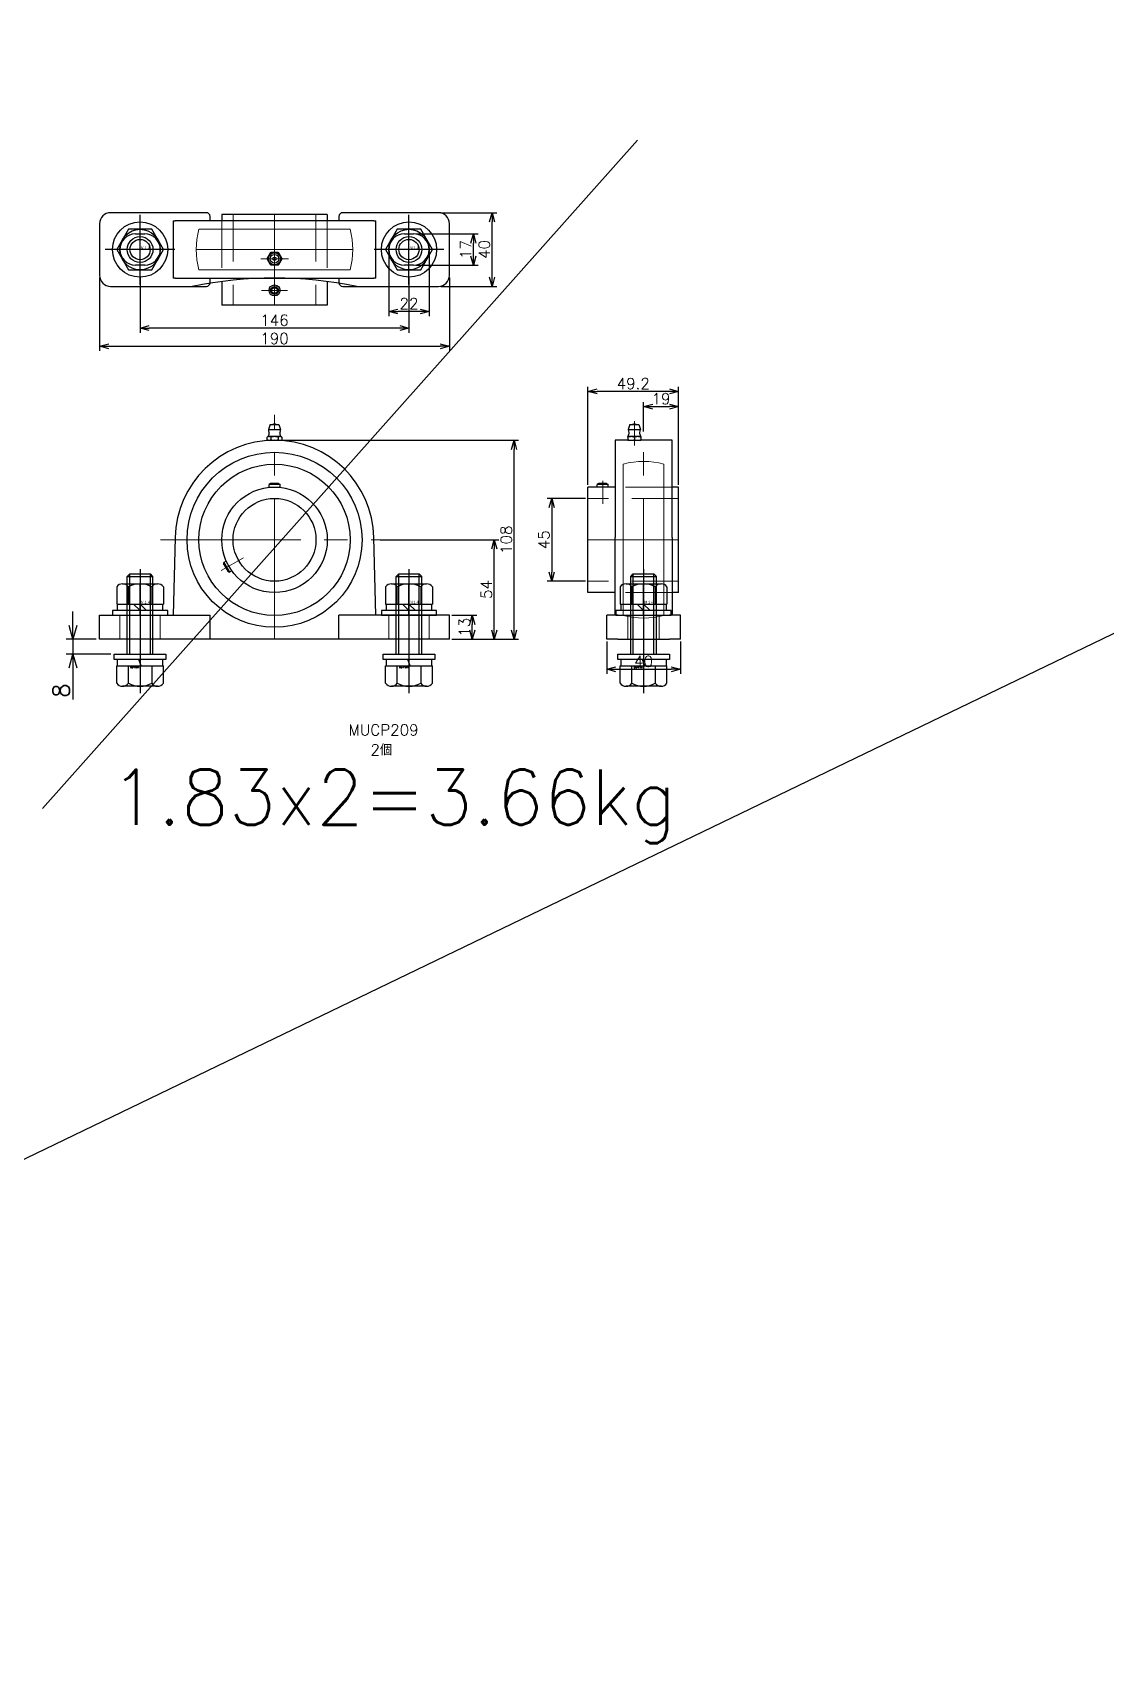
# Model space of a CAD drawing. Header units: millimetres. Extents: x -8731 to 85711, y -14522 to 31379.
# Drawn here: x 36248 to 36830, y -2365 to -1475 of the extents above; entities that cross this region are included whole.
import ezdxf

# ---------------------------------------------------------------- set-up
doc = ezdxf.new("R2010")
doc.units = ezdxf.units.MM
doc.header["$LTSCALE"] = 4
doc.header["$PDMODE"] = 99
doc.header["$PDSIZE"] = 1
doc.linetypes.add('CENTER2', pattern=[28.575, 19.05, -3.175, 3.175, -3.175])
doc.linetypes.add('HIDDEN', pattern=[9.525, 6.35, -3.175])
for name, color, linetype, lineweight in [('04_HIDDEN', 2, 'HIDDEN', 13), ('05_CENTER', 4, 'CENTER2', 13), ('08_DIM', 3, 'Continuous', 13)]:
    doc.layers.add(name, color=color, linetype=linetype, lineweight=lineweight)
doc.layers.add('10_DRAFT', color=8, linetype='Continuous', lineweight=0, plot=False)
doc.styles.add('KANJI0', font='txt.shx', dxfattribs={"width": 0.9, "height": 30, "bigfont": 'bigfont'})
doc.styles.add('KSS_TXT', font='txt.shx', dxfattribs={"bigfont": 'extfont2.shx'})
doc.dimstyles.new('KSS_DIM', dxfattribs={"dimscale": 3, "dimtxt": 3, "dimasz": 2.5, "dimexe": 1.25, "dimexo": 0.625, "dimtad": 1, "dimdsep": 46, "dimtxsty": 'KSS_TXT', "dimblk": 'OPEN30', "dimcen": 0, "dimazin": 2, "dimtfac": 0.75, "dimtmove": 0, "dimatfit": 3, "dimldrblk": 'OPEN30', "dimfxl": 1, "dimtolj": 1, "dimarcsym": 0})

# ---------------------------------------------------------------- blocks, each defined once
blk = doc.blocks.new('_Open30')
at = {"color": 0, "linetype": 'ByBlock', "lineweight": -2}
for p, q in [((-1, 0.27), (0, 0)), ((0, 0), (-1, -0.27)), ((0, 0), (-1, 0))]:
    blk.add_line(p, q, dxfattribs=at)
blk = doc.blocks.new('*D3662')
at = {"layer": '08_DIM', "color": 0, "lineweight": -2, "transparency": 16777216}
for p, q in [((36269.33, -1796.48), (36269.33, -1788.98)), ((36281.91, -1803.98), (36265.58, -1803.98)), ((36269.33, -1803.98), (36269.33, -1811.98)), ((36289.91, -1811.98), (36265.58, -1811.98)), ((36269.33, -1819.48), (36269.33, -1836.73))]:
    blk.add_line(p, q, dxfattribs=at)
at = {"layer": 'Defpoints', "color": 0, "transparency": 16777216}
for p in [(36283.78, -1803.98), (36269.33, -1811.98), (36291.78, -1811.98)]:
    blk.add_point(p, dxfattribs=at)
at = {"layer": '08_DIM', "color": 0, "lineweight": -2, "transparency": 16777216, "xscale": 7.5, "yscale": 7.5, "zscale": 7.5}
for p, rotation in [((36269.33, -1803.98), 270), ((36269.33, -1811.98), 90)]:
    blk.add_blockref('_Open30', p, dxfattribs=dict(at, rotation=rotation))
at = {"layer": '08_DIM', "color": 0, "transparency": 16777216, "insert": (36262.95, -1831.86), "char_height": 9, "attachment_point": 5, "rotation": 90, "style": 'KSS_TXT'}
blk.add_mtext('\\A1;8', dxfattribs=at)
blk = doc.blocks.new('M14Nv_1_1_1')
at = {"color": 0, "linetype": 'CENTER2'}
for p, q in [((0, -18.89), (0, 18.89)), ((18.89, 0), (-18.89, 0))]:
    blk.add_line(p, q, dxfattribs=at)
at = {"color": 0}
for p, q in [((-6.35, 11), (-12.7, 0)), ((6.35, 11), (-6.35, 11)), ((12.7, 0), (6.35, 11)), ((-12.7, 0), (-6.35, -11)), ((6.35, -11), (12.7, 0)), ((-6.35, -11), (6.35, -11))]:
    blk.add_line(p, q, dxfattribs=at)
for radius in [15, 11, 7, 5.5]:
    blk.add_circle((0, 0), radius, dxfattribs=at)
at = {"layer": '10_DRAFT', "ltscale": 3, "style": 'KANJI0', "width": 0.82}
blk.add_text('Ｍ１４', height=1.5, dxfattribs=at).set_placement((0.39, 0.1))
blk = doc.blocks.new('MUCP209c_1_1_1')
at = {"color": 0}
for p, q in [((-37, 20), (-89, 20)), ((-35, 15.5), (-35, 18)), ((28.65, 19), (-28.65, 19)), ((-28.65, 19), (-28.65, 15.5)), ((28.65, 19), (28.65, 15.5)), ((35, 18), (35, 15.5)), ((89, 20), (37, 20)), ((-95, 14), (-95, -14)), ((-55, 15.5), (-55, -15.5)), ((-55, 15.5), (-53.99, 15.5)), ((53.99, 15.5), (-53.99, 15.5)), ((53.99, 15.5), (55, 15.5)), ((55, -15.5), (55, 15.5)), ((95, -14), (95, 14)), ((-75.5, 8.5), (-70.5, 8.5)), ((70.5, 8.5), (75.5, 8.5)), ((-70.5, -8.5), (-75.5, -8.5)), ((75.5, -8.5), (70.5, -8.5)), ((-53.99, -15.5), (-55, -15.5)), ((-53.99, -15.5), (53.99, -15.5)), ((-35, -18), (-35, -15.5)), ((-28.65, -17.34), (-28.65, -30.2)), ((28.65, -17.34), (28.65, -30.2)), ((35, -15.5), (35, -18)), ((55, -15.5), (53.99, -15.5)), ((-89, -20), (-37, -20)), ((-1.5, -21.33), (0, -20.47)), ((-1.5, -23.07), (-1.5, -21.33)), ((0, -23.93), (-1.5, -23.07)), ((0, -20.47), (1.5, -21.33)), ((1.5, -23.07), (0, -23.93)), ((1.5, -21.33), (1.5, -23.07)), ((37, -20), (89, -20)), ((28.65, -30.2), (-28.65, -30.2))]:
    blk.add_line(p, q, dxfattribs=at)
for centre, radius in [((0, -5), 3.3), ((0, -5), 2.4), ((0, -5), 0.929), ((0, -22.2), 3), ((0, -22.2), 2.13)]:
    blk.add_circle(centre, radius, dxfattribs=at)
for centre, radius, start, end in [((-89, 14), 6, 90, 180), ((-37, 18), 2, 0, 90), ((37, 18), 2, 90, 180), ((89, 14), 6, 0, 90), ((-75.5, 0), 8.5, 90, 270), ((-70.5, 0), 8.5, 270, 90), ((70.5, 0), 8.5, 90, 270), ((75.5, 0), 8.5, 270, 90), ((0, -5), 3.5, 150, 210), ((0, -5), 3.5, 90, 150), ((0, -5), 3.5, 210, 270), ((0, -5), 3.5, 30, 90), ((0, -5), 3.5, 270, 330), ((0, -5), 3.5, 330, 30), ((-89, -14), 6, 180, 270), ((0, -239.5), 224, 78.49598, 101.50402), ((89, -14), 6, 270, 0), ((-37, -18), 2, 270, 0), ((37, -18), 2, 180, 270)]:
    blk.add_arc(centre, radius, start, end, dxfattribs=at)
for points, weights in [([(-4.04, -5), (-3.5, -4.06), (-3.03, -3.25)], [1.06657306684, 1.07194812406, 1]), ([(-3.03, -6.75), (-3.5, -5.94), (-4.04, -5)], [1, 1.07194812406, 1.06657306684]), ([(-3.03, -3.25), (-2.56, -2.44), (-2.02, -1.5)], [1, 1.07194812406, 1.06657306684]), ([(-2.02, -8.5), (-2.56, -7.56), (-3.03, -6.75)], [1.06657306684, 1.07194812406, 1]), ([(-2.02, -1.5), (-0.94, -1.5), (0, -1.5)], [1.06657306684, 1.07194812406, 1]), ([(0, -8.5), (-0.94, -8.5), (-2.02, -8.5)], [1, 1.07194812406, 1.06657306684]), ([(0, -1.5), (0.94, -1.5), (2.02, -1.5)], [1, 1.07194812406, 1.06657306684]), ([(2.02, -8.5), (0.94, -8.5), (0, -8.5)], [1.06657306684, 1.07194812406, 1]), ([(2.02, -1.5), (2.56, -2.44), (3.03, -3.25)], [1.06657306684, 1.07194812406, 1]), ([(3.03, -6.75), (2.56, -7.56), (2.02, -8.5)], [1, 1.07194812406, 1.06657306684]), ([(3.03, -3.25), (3.5, -4.06), (4.04, -5)], [1, 1.07194812406, 1.06657306684]), ([(4.04, -5), (3.5, -5.94), (3.03, -6.75)], [1.06657306684, 1.07194812406, 1])]:
    blk.add_rational_spline(points, weights, degree=2, dxfattribs=at)
at = {"layer": '04_HIDDEN', "color": 0}
for p, q in [((-22.5, 19), (-22.5, -30.2)), ((22.5, 19), (22.5, -30.2)), ((-28.65, 15.5), (-28.65, -17.34)), ((28.65, 15.5), (28.65, -17.34))]:
    blk.add_line(p, q, dxfattribs=at)
at = {"layer": '05_CENTER', "color": 0}
for p, q in [((-73, 13.5), (-73, -13.5)), ((73, 13.5), (73, -13.5)), ((-56.67, 0), (-89.33, 0)), ((56.67, 0), (89.33, 0)), ((-7.51, -5), (7.51, -5)), ((-7, -22.2), (7, -22.2))]:
    blk.add_line(p, q, dxfattribs=at)
at = {"layer": '10_DRAFT'}
for p, q in [((0, -30.2), (0, 19)), ((-41.05, 11), (41.05, 11)), ((-42.5, 0), (42.5, 0)), ((-41.05, -11), (41.05, -11))]:
    blk.add_line(p, q, dxfattribs=at)
for start, end in [(164.99973, 195.00027), (344.99973, 15.00027)]:
    blk.add_arc((0, 0), 42.5, start, end, dxfattribs=at)
blk = doc.blocks.new('A$C4E513AF4_1_1_1')
at = {"color": 0, "linetype": 'CENTER2'}
blk.add_line((0, -46.09), (0, 21.25), dxfattribs=at)
at = {"color": 0}
for p, q in [((-12.7, 15.8), (-12.7, 6.5)), ((-9.52, 17.5), (9.52, 17.5)), ((-6.35, 6.5), (-6.35, 15.8)), ((6.35, 15.8), (6.35, 6.5)), ((12.7, 15.8), (12.7, 6.5)), ((-14, 0), (-14, 3)), ((-14, 3), (14, 3)), ((14, 0), (-14, 0)), ((12.7, 6.5), (-12.7, 6.5)), ((-12.25, 3), (-12.25, 6.5)), ((-7, 0), (-7, -42.1)), ((-5.6, 0), (-5.6, -43.5)), ((-0.64, 6.5), (0.64, 3)), ((5.6, 0), (5.6, -43.5)), ((7, 0), (7, -42.1)), ((12.25, 6.5), (12.25, 3)), ((14, 3), (14, 0)), ((-7, -42.1), (-5.6, -43.5)), ((7, -42.1), (-7, -42.1)), ((5.6, -43.5), (-5.6, -43.5)), ((7, -42.1), (5.6, -43.5))]:
    blk.add_line(p, q, dxfattribs=at)
for centre, radius, start, end in [((-9.52, 13.69), 3.81, 33.626, 146.374), ((0, 4.8), 12.7, 60, 120), ((9.52, 13.69), 3.81, 33.626, 146.374)]:
    blk.add_arc(centre, radius, start, end, dxfattribs=at)
at = {"layer": '10_DRAFT', "ltscale": 3, "style": 'KANJI0', "width": 0.82}
blk.add_text('M14x50', height=1, dxfattribs=at).set_placement((0.53, 6.6))
blk = doc.blocks.new('M14Nza_1_1_1')
at = {"color": 0}
for p, q in [((-12.7, 15.4), (-12.7, 6.1)), ((-9.52, 17.1), (9.52, 17.1)), ((-6.35, 6.1), (-6.35, 15.4)), ((6.35, 15.4), (6.35, 6.1)), ((12.7, 15.4), (12.7, 6.1)), ((-12.7, 6.1), (12.7, 6.1)), ((-12.25, 2.6), (-12.25, 6.1)), ((-3.5, 6.1), (0, 2.6)), ((0, 6.1), (3.5, 2.6)), ((12.25, 6.1), (12.25, 2.6))]:
    blk.add_line(p, q, dxfattribs=at)
at = {"color": 0, "linetype": 'CENTER2'}
blk.add_line((0, 0), (0, 17.1), dxfattribs=at)
at = {"color": 0}
blk.add_lwpolyline([(-15, 0), (15, 0), (15, 2.6), (-15, 2.6)], close=True, dxfattribs=at)
for centre, radius, start, end in [((-9.52, 13.29), 3.81, 33.626, 146.374), ((0, 4.4), 12.7, 60, 120), ((9.52, 13.29), 3.81, 33.626, 146.374)]:
    blk.add_arc(centre, radius, start, end, dxfattribs=at)
at = {"layer": '10_DRAFT', "ltscale": 3, "style": 'KANJI0', "width": 0.82}
blk.add_text('Ｍ１４', height=1.5, dxfattribs=at).set_placement((0.39, 6.2))
blk = doc.blocks.new('MUCP209a_1_1_1')
at = {"color": 0}
for p, q in [((-2.4, 116.5), (-3.3, 113.8)), ((-2.4, 116.5), (2.4, 116.5)), ((2.4, 116.5), (3.3, 113.8)), ((-3.5, 110), (-4.04, 109.69)), ((-4.04, 108.31), (-4.04, 109.69)), ((-3.5, 108), (-4.04, 108.31)), ((-3.03, 110), (-3.5, 110)), ((-3.5, 108), (-3.03, 108)), ((-3.3, 113.8), (3.3, 113.8)), ((-3.18, 108), (-3.18, 107.91)), ((0, 110), (-3.03, 110)), ((-3.03, 108), (0, 108)), ((-2.02, 109.69), (-2.02, 108.31)), ((3.03, 110), (0, 110)), ((0, 108), (3.03, 108)), ((2.02, 109.69), (2.02, 108.31)), ((3.5, 110), (3.03, 110)), ((3.03, 108), (3.5, 108)), ((3.18, 108), (3.18, 107.91)), ((3.5, 110), (4.04, 109.69)), ((3.5, 108), (4.04, 108.31)), ((4.04, 109.69), (4.04, 108.31)), ((-2.13, 84.5), (-3, 84)), ((3, 84), (-3, 84)), ((-3, 82.49), (-3, 84)), ((2.13, 84.5), (-2.13, 84.5)), ((2.13, 84.5), (3, 84)), ((3, 82.49), (3, 84)), ((-53.99, 55.24), (-54.95, 13)), ((54.95, 13), (53.99, 55.24)), ((-26.18, 42.35), (-27.48, 41.6)), ((-27.48, 41.6), (-24.48, 36.4)), ((-27.48, 40.6), (-27.48, 41.6)), ((-27.48, 40.6), (-25.35, 36.9)), ((-25.35, 36.9), (-24.48, 36.4)), ((-23.18, 37.16), (-24.48, 36.4)), ((-95, 0), (-95, 13)), ((-95, 13), (-35, 13)), ((-35, 0), (-35, 13)), ((35, 0), (35, 13)), ((95, 13), (35, 13)), ((95, 0), (95, 13)), ((95, 0), (-95, 0))]:
    blk.add_line(p, q, dxfattribs=at)
for radius in [47.5, 41.05, 41.05, 28.65, 22.5]:
    blk.add_circle((0, 54), radius, dxfattribs=at)
for centre, radius, start, end in [((0, 115.21), 1.59, 54.19606, 125.80394), ((0, 54), 54, 1.31332, 178.68668), ((-8.74, 112.93), 6, 330.76098, 348.65336), ((0, 113.8), 3.3, 180, 207.48703), ((-3.64, 111.91), 0.8, 348.65336, 27.48703), ((3.64, 111.91), 0.8, 152.51297, 191.34664), ((8.74, 112.93), 6, 191.34664, 209.23902), ((0, 113.8), 3.3, 332.51297, 0)]:
    blk.add_arc(centre, radius, start, end, dxfattribs=at)
for points, weights in [([(-3.03, 110), (-3.5, 110), (-4.04, 109.69)], [1, 1.07194812406, 1.06657306684]), ([(-4.04, 108.31), (-3.5, 108), (-3.03, 108)], [1.06657306684, 1.07194812406, 1]), ([(-2.02, 109.69), (-2.56, 110), (-3.03, 110)], [1.06657306684, 1.07194812406, 1]), ([(-3.03, 108), (-2.56, 108), (-2.02, 108.31)], [1, 1.07194812406, 1.06657306684]), ([(0, 110), (-0.94, 110), (-2.02, 109.69)], [1, 1.07194812406, 1.06657306684]), ([(-2.02, 108.31), (-0.94, 108), (0, 108)], [1.06657306684, 1.07194812406, 1]), ([(2.02, 109.69), (0.94, 110), (0, 110)], [1.06657306684, 1.07194812406, 1]), ([(0, 108), (0.94, 108), (2.02, 108.31)], [1, 1.07194812406, 1.06657306684]), ([(3.03, 110), (2.56, 110), (2.02, 109.69)], [1, 1.07194812406, 1.06657306684]), ([(2.02, 108.31), (2.56, 108), (3.03, 108)], [1.06657306684, 1.07194812406, 1]), ([(4.04, 109.69), (3.5, 110), (3.03, 110)], [1.06657306684, 1.07194812406, 1]), ([(3.03, 108), (3.5, 108), (4.04, 108.31)], [1, 1.07194812406, 1.06657306684])]:
    blk.add_rational_spline(points, weights, degree=2, dxfattribs=at)
at = {"layer": '04_HIDDEN', "color": 0}
for p, q in [((-84, 13), (-84, 0)), ((-62, 13), (-62, 0)), ((62, 13), (62, 0)), ((84, 13), (84, 0))]:
    blk.add_line(p, q, dxfattribs=at)
at = {"layer": '05_CENTER', "color": 0}
for p, q in [((0, 0), (0, 121.78)), ((-61.89, 54), (61.89, 54)), ((-29.01, 37.25), (-16.89, 44.25)), ((-73, 17.3), (-73, -4.45)), ((73, 17.3), (73, -4.45))]:
    blk.add_line(p, q, dxfattribs=at)
blk = doc.blocks.new('MUCP209b_1_1_1')
at = {"color": 0}
for p, q in [((-7.4, 116.5), (-8.3, 113.8)), ((-7.4, 116.5), (-2.6, 116.5)), ((-2.6, 116.5), (-1.7, 113.8)), ((-15.5, 108), (-15.5, 55.24)), ((-8.5, 108), (-15.5, 108)), ((-6.75, 110), (-8.5, 110)), ((-8.5, 109.69), (-8.5, 108.31)), ((-8.5, 108), (-6.75, 108)), ((-8.3, 113.8), (-1.7, 113.8)), ((-3.25, 110), (-6.75, 110)), ((-6.75, 108), (-3.25, 108)), ((-5, 109.69), (-5, 108.31)), ((-1.5, 110), (-3.25, 110)), ((-3.25, 108), (-1.5, 108)), ((-1.5, 109.69), (-1.5, 108.31)), ((15.5, 108), (-1.5, 108)), ((15.5, 55.24), (15.5, 108)), ((-30.2, 25.35), (-30.2, 82.65)), ((-15.5, 82.65), (-30.2, 82.65)), ((-24.33, 84.5), (-25.2, 84)), ((-19.2, 84), (-25.2, 84)), ((-25.2, 82.65), (-25.2, 84)), ((-20.07, 84.5), (-24.33, 84.5)), ((-20.07, 84.5), (-19.2, 84)), ((-19.2, 82.65), (-19.2, 84)), ((19, 82.65), (15.5, 82.65)), ((19, 25.35), (19, 82.65)), ((-15.5, 13), (-15.5, 55.24)), ((15.5, 55.24), (15.5, 13)), ((-15.5, 25.35), (-30.2, 25.35)), ((19, 25.35), (15.5, 25.35)), ((-14, 13), (-20, 13)), ((-20, 0), (-20, 13)), ((-14, 13), (14, 13)), ((20, 13), (14, 13)), ((20, 0), (20, 13)), ((-14, 0), (-20, 0)), ((-14, 0), (14, 0)), ((20, 0), (14, 0))]:
    blk.add_line(p, q, dxfattribs=at)
for centre, radius, start, end in [((-5, 115.21), 1.59, 54.19606, 125.80394), ((-13.74, 112.93), 6, 330.76098, 348.65336), ((-5, 113.8), 3.3, 180, 207.48703), ((-8.64, 111.91), 0.8, 348.65336, 27.48703), ((-1.36, 111.91), 0.8, 152.51297, 191.34664), ((3.74, 112.93), 6, 191.34664, 209.23902), ((-5, 113.8), 3.3, 332.51297, 0)]:
    blk.add_arc(centre, radius, start, end, dxfattribs=at)
for points, weights in [([(-6.75, 110), (-7.56, 110), (-8.5, 109.69)], [1, 1.07194812406, 1.06657306684]), ([(-8.5, 109.69), (-8.5, 110), (-8.5, 110)], [1.06657306684, 1.07194812406, 1]), ([(-8.5, 108.31), (-7.56, 108), (-6.75, 108)], [1.06657306684, 1.07194812406, 1]), ([(-8.5, 108), (-8.5, 108), (-8.5, 108.31)], [1, 1.07194812406, 1.06657306684]), ([(-5, 109.69), (-5.94, 110), (-6.75, 110)], [1.06657306684, 1.07194812406, 1]), ([(-6.75, 108), (-5.94, 108), (-5, 108.31)], [1, 1.07194812406, 1.06657306684]), ([(-3.25, 110), (-4.06, 110), (-5, 109.69)], [1, 1.07194812406, 1.06657306684]), ([(-5, 108.31), (-4.06, 108), (-3.25, 108)], [1.06657306684, 1.07194812406, 1]), ([(-1.5, 109.69), (-2.44, 110), (-3.25, 110)], [1.06657306684, 1.07194812406, 1]), ([(-3.25, 108), (-2.44, 108), (-1.5, 108.31)], [1, 1.07194812406, 1.06657306684]), ([(-1.5, 110), (-1.5, 110), (-1.5, 109.69)], [1, 1.07194812406, 1.06657306684]), ([(-1.5, 108.31), (-1.5, 108), (-1.5, 108)], [1.06657306684, 1.07194812406, 1])]:
    blk.add_rational_spline(points, weights, degree=2, dxfattribs=at)
at = {"layer": '04_HIDDEN', "color": 0}
for p, q in [((15.5, 82.65), (-15.5, 82.65)), ((19, 76.5), (-30.2, 76.5)), ((19, 31.5), (-30.2, 31.5)), ((15.5, 25.35), (-15.5, 25.35)), ((-8.5, 13), (-8.5, 0)), ((8.5, 13), (8.5, 0))]:
    blk.add_line(p, q, dxfattribs=at)
at = {"layer": '05_CENTER', "color": 0}
for p, q in [((-5, 105.22), (-5, 118.45)), ((0, 0), (0, 111.59)), ((-22.2, 85.92), (-22.2, 73.5))]:
    blk.add_line(p, q, dxfattribs=at)
at = {"layer": '10_DRAFT'}
for p, q in [((-11, 95.05), (-11, 12.95)), ((11, 95.05), (11, 12.95)), ((-30.2, 54), (19, 54))]:
    blk.add_line(p, q, dxfattribs=at)
for start, end in [(74.99973, 105.00027), (254.99973, 285.00027)]:
    blk.add_arc((0, 54), 42.5, start, end, dxfattribs=at)
blk = doc.blocks.new('*D3696')
at = {"layer": '08_DIM', "color": 0, "lineweight": -2, "transparency": 16777216}
for p, q in [((36579.15, -1691.14), (36579.15, -1675.19)), ((36584.15, -1677.69), (36593.15, -1677.69)), ((36598.15, -1720.08), (36598.15, -1675.19))]:
    blk.add_line(p, q, dxfattribs=at)
at = {"layer": 'Defpoints', "color": 0, "transparency": 16777216}
for p in [(36598.15, -1677.69), (36579.15, -1692.39), (36598.15, -1721.33)]:
    blk.add_point(p, dxfattribs=at)
at = {"layer": '08_DIM', "color": 0, "lineweight": -2, "transparency": 16777216, "xscale": 5, "yscale": 5, "zscale": 5, "rotation": 180}
blk.add_blockref('_Open30', (36579.15, -1677.69), dxfattribs=at)
at = {"layer": '08_DIM', "color": 0, "lineweight": -2, "transparency": 16777216, "xscale": 5, "yscale": 5, "zscale": 5}
blk.add_blockref('_Open30', (36598.15, -1677.69), dxfattribs=at)
at = {"layer": '08_DIM', "color": 0, "transparency": 16777216, "insert": (36588.65, -1673.44), "char_height": 6, "attachment_point": 5, "style": 'KSS_TXT'}
blk.add_mtext('\\A1;19', dxfattribs=at)
blk = doc.blocks.new('*D3698')
at = {"layer": '08_DIM', "color": 0, "lineweight": -2, "transparency": 16777216}
for p, q in [((36548.95, -1720.08), (36548.95, -1666.95)), ((36593.15, -1669.45), (36553.95, -1669.45)), ((36598.15, -1720.08), (36598.15, -1666.95))]:
    blk.add_line(p, q, dxfattribs=at)
at = {"layer": 'Defpoints', "color": 0, "transparency": 16777216}
for p in [(36548.95, -1669.45), (36548.95, -1721.33), (36598.15, -1721.33)]:
    blk.add_point(p, dxfattribs=at)
at = {"layer": '08_DIM', "color": 0, "lineweight": -2, "transparency": 16777216, "xscale": 5, "yscale": 5, "zscale": 5, "rotation": 180}
blk.add_blockref('_Open30', (36548.95, -1669.45), dxfattribs=at)
at = {"layer": '08_DIM', "color": 0, "lineweight": -2, "transparency": 16777216, "xscale": 5, "yscale": 5, "zscale": 5}
blk.add_blockref('_Open30', (36598.15, -1669.45), dxfattribs=at)
at = {"layer": '08_DIM', "color": 0, "transparency": 16777216, "insert": (36573.55, -1665.2), "char_height": 6, "attachment_point": 5, "style": 'KSS_TXT'}
blk.add_mtext('\\A1;49.2', dxfattribs=at)
blk = doc.blocks.new('*D3700')
at = {"layer": '08_DIM', "color": 0, "lineweight": -2, "transparency": 16777216}
for p, q in [((36559.15, -1805.23), (36559.15, -1822.73)), ((36599.15, -1805.23), (36599.15, -1822.73)), ((36564.15, -1820.23), (36594.15, -1820.23))]:
    blk.add_line(p, q, dxfattribs=at)
at = {"layer": 'Defpoints', "color": 0, "transparency": 16777216}
for p in [(36559.15, -1803.98), (36599.15, -1803.98), (36599.15, -1820.23)]:
    blk.add_point(p, dxfattribs=at)
at = {"layer": '08_DIM', "color": 0, "lineweight": -2, "transparency": 16777216, "xscale": 5, "yscale": 5, "zscale": 5, "rotation": 180}
blk.add_blockref('_Open30', (36559.15, -1820.23), dxfattribs=at)
at = {"layer": '08_DIM', "color": 0, "lineweight": -2, "transparency": 16777216, "xscale": 5, "yscale": 5, "zscale": 5}
blk.add_blockref('_Open30', (36599.15, -1820.23), dxfattribs=at)
at = {"layer": '08_DIM', "color": 0, "transparency": 16777216, "insert": (36579.15, -1815.98), "char_height": 6, "attachment_point": 5, "style": 'KSS_TXT'}
blk.add_mtext('\\A1;40', dxfattribs=at)
blk = doc.blocks.new('*D3703')
at = {"layer": '08_DIM', "color": 0, "lineweight": -2, "transparency": 16777216}
for p, q in [((36469.03, -1572.44), (36499.43, -1572.44)), ((36496.93, -1607.44), (36496.93, -1577.44)), ((36469.03, -1612.44), (36499.43, -1612.44))]:
    blk.add_line(p, q, dxfattribs=at)
at = {"layer": 'Defpoints', "color": 0, "transparency": 16777216}
for p in [(36467.78, -1572.44), (36496.93, -1572.44), (36467.78, -1612.44)]:
    blk.add_point(p, dxfattribs=at)
at = {"layer": '08_DIM', "color": 0, "lineweight": -2, "transparency": 16777216, "xscale": 5, "yscale": 5, "zscale": 5}
for p, rotation in [((36496.93, -1572.44), 90), ((36496.93, -1612.44), 270)]:
    blk.add_blockref('_Open30', p, dxfattribs=dict(at, rotation=rotation))
at = {"layer": '08_DIM', "color": 0, "transparency": 16777216, "insert": (36492.68, -1592.44), "char_height": 6, "attachment_point": 5, "rotation": 90, "style": 'KSS_TXT'}
blk.add_mtext('\\A1;40', dxfattribs=at)
blk = doc.blocks.new('*D3704')
at = {"layer": '08_DIM', "color": 0, "lineweight": -2, "transparency": 16777216}
for p, q in [((36283.78, -1607.69), (36283.78, -1647.47)), ((36473.78, -1607.69), (36473.78, -1647.47)), ((36288.78, -1644.97), (36468.78, -1644.97))]:
    blk.add_line(p, q, dxfattribs=at)
at = {"layer": 'Defpoints', "color": 0, "transparency": 16777216}
for p in [(36283.78, -1606.44), (36473.78, -1606.44), (36473.78, -1644.97)]:
    blk.add_point(p, dxfattribs=at)
at = {"layer": '08_DIM', "color": 0, "lineweight": -2, "transparency": 16777216, "xscale": 5, "yscale": 5, "zscale": 5, "rotation": 180}
blk.add_blockref('_Open30', (36283.78, -1644.97), dxfattribs=at)
at = {"layer": '08_DIM', "color": 0, "lineweight": -2, "transparency": 16777216, "xscale": 5, "yscale": 5, "zscale": 5}
blk.add_blockref('_Open30', (36473.78, -1644.97), dxfattribs=at)
at = {"layer": '08_DIM', "color": 0, "transparency": 16777216, "insert": (36378.78, -1640.72), "char_height": 6, "attachment_point": 5, "style": 'KSS_TXT'}
blk.add_mtext('\\A1;190', dxfattribs=at)
blk = doc.blocks.new('*D3705')
at = {"layer": '08_DIM', "color": 0, "lineweight": -2, "transparency": 16777216}
for p, q in [((36455.53, -1583.94), (36489.28, -1583.94)), ((36486.78, -1595.94), (36486.78, -1588.94)), ((36455.53, -1600.94), (36489.28, -1600.94))]:
    blk.add_line(p, q, dxfattribs=at)
at = {"layer": 'Defpoints', "color": 0, "transparency": 16777216}
for p in [(36454.28, -1583.94), (36486.78, -1583.94), (36454.28, -1600.94)]:
    blk.add_point(p, dxfattribs=at)
at = {"layer": '08_DIM', "color": 0, "lineweight": -2, "transparency": 16777216, "xscale": 5, "yscale": 5, "zscale": 5}
for p, rotation in [((36486.78, -1583.94), 90), ((36486.78, -1600.94), 270)]:
    blk.add_blockref('_Open30', p, dxfattribs=dict(at, rotation=rotation))
at = {"layer": '08_DIM', "color": 0, "transparency": 16777216, "insert": (36482.53, -1592.44), "char_height": 6, "attachment_point": 5, "rotation": 90, "style": 'KSS_TXT'}
blk.add_mtext('\\A1;17', dxfattribs=at)
blk = doc.blocks.new('*D3707')
at = {"layer": '08_DIM', "color": 0, "lineweight": -2, "transparency": 16777216}
for p, q in [((36305.78, -1607.19), (36305.78, -1637.56)), ((36451.78, -1607.19), (36451.78, -1637.56)), ((36446.78, -1635.06), (36310.78, -1635.06))]:
    blk.add_line(p, q, dxfattribs=at)
at = {"layer": 'Defpoints', "color": 0, "transparency": 16777216}
for p in [(36305.78, -1605.94), (36451.78, -1605.94), (36305.78, -1635.06)]:
    blk.add_point(p, dxfattribs=at)
at = {"layer": '08_DIM', "color": 0, "lineweight": -2, "transparency": 16777216, "xscale": 5, "yscale": 5, "zscale": 5, "rotation": 180}
blk.add_blockref('_Open30', (36305.78, -1635.06), dxfattribs=at)
at = {"layer": '08_DIM', "color": 0, "lineweight": -2, "transparency": 16777216, "xscale": 5, "yscale": 5, "zscale": 5}
blk.add_blockref('_Open30', (36451.78, -1635.06), dxfattribs=at)
at = {"layer": '08_DIM', "color": 0, "transparency": 16777216, "insert": (36378.78, -1630.81), "char_height": 6, "attachment_point": 5, "style": 'KSS_TXT'}
blk.add_mtext('\\A1;146', dxfattribs=at)
blk = doc.blocks.new('*D3708')
at = {"layer": '08_DIM', "color": 0, "lineweight": -2, "transparency": 16777216}
for p, q in [((36380.03, -1695.98), (36511.32, -1695.98)), ((36508.82, -1798.98), (36508.82, -1700.98)), ((36475.03, -1803.98), (36511.32, -1803.98))]:
    blk.add_line(p, q, dxfattribs=at)
at = {"layer": 'Defpoints', "color": 0, "transparency": 16777216}
for p in [(36378.78, -1695.98), (36508.82, -1695.98), (36473.78, -1803.98)]:
    blk.add_point(p, dxfattribs=at)
at = {"layer": '08_DIM', "color": 0, "lineweight": -2, "transparency": 16777216, "xscale": 5, "yscale": 5, "zscale": 5}
for p, rotation in [((36508.82, -1695.98), 90), ((36508.82, -1803.98), 270)]:
    blk.add_blockref('_Open30', p, dxfattribs=dict(at, rotation=rotation))
at = {"layer": '08_DIM', "color": 0, "transparency": 16777216, "insert": (36504.57, -1749.98), "char_height": 6, "attachment_point": 5, "rotation": 90, "style": 'KSS_TXT'}
blk.add_mtext('\\A1;108', dxfattribs=at)
blk = doc.blocks.new('*D3710')
at = {"layer": '08_DIM', "color": 0, "lineweight": -2, "transparency": 16777216}
for p, q in [((36440.78, -1593.69), (36440.78, -1628.56)), ((36462.78, -1593.69), (36462.78, -1628.56)), ((36457.78, -1626.06), (36445.78, -1626.06))]:
    blk.add_line(p, q, dxfattribs=at)
at = {"layer": 'Defpoints', "color": 0, "transparency": 16777216}
for p in [(36440.78, -1592.44), (36462.78, -1592.44), (36440.78, -1626.06)]:
    blk.add_point(p, dxfattribs=at)
at = {"layer": '08_DIM', "color": 0, "lineweight": -2, "transparency": 16777216, "xscale": 5, "yscale": 5, "zscale": 5, "rotation": 180}
blk.add_blockref('_Open30', (36440.78, -1626.06), dxfattribs=at)
at = {"layer": '08_DIM', "color": 0, "lineweight": -2, "transparency": 16777216, "xscale": 5, "yscale": 5, "zscale": 5}
blk.add_blockref('_Open30', (36462.78, -1626.06), dxfattribs=at)
at = {"layer": '08_DIM', "color": 0, "transparency": 16777216, "insert": (36451.78, -1621.81), "char_height": 6, "attachment_point": 5, "style": 'KSS_TXT'}
blk.add_mtext('\\A1;22', dxfattribs=at)
blk = doc.blocks.new('*D3713')
at = {"layer": '08_DIM', "color": 0, "lineweight": -2, "transparency": 16777216}
for p, q in [((36547.7, -1727.48), (36526.77, -1727.48)), ((36529.27, -1732.48), (36529.27, -1767.48)), ((36547.7, -1772.48), (36526.77, -1772.48))]:
    blk.add_line(p, q, dxfattribs=at)
at = {"layer": 'Defpoints', "color": 0, "transparency": 16777216}
for p in [(36548.95, -1727.48), (36529.27, -1772.48), (36548.95, -1772.48)]:
    blk.add_point(p, dxfattribs=at)
at = {"layer": '08_DIM', "color": 0, "lineweight": -2, "transparency": 16777216, "xscale": 5, "yscale": 5, "zscale": 5}
for p, rotation in [((36529.27, -1727.48), 90), ((36529.27, -1772.48), 270)]:
    blk.add_blockref('_Open30', p, dxfattribs=dict(at, rotation=rotation))
at = {"layer": '08_DIM', "color": 0, "transparency": 16777216, "insert": (36525.02, -1749.98), "char_height": 6, "attachment_point": 5, "rotation": 90, "style": 'KSS_TXT'}
blk.add_mtext('\\A1;45', dxfattribs=at)
blk = doc.blocks.new('*D3714')
at = {"layer": '08_DIM', "color": 0, "lineweight": -2, "transparency": 16777216}
for p, q in [((36475.03, -1790.98), (36488.66, -1790.98)), ((36486.16, -1798.98), (36486.16, -1795.98)), ((36475.03, -1803.98), (36488.66, -1803.98))]:
    blk.add_line(p, q, dxfattribs=at)
at = {"layer": 'Defpoints', "color": 0, "transparency": 16777216}
for p in [(36473.78, -1790.98), (36486.16, -1790.98), (36473.78, -1803.98)]:
    blk.add_point(p, dxfattribs=at)
at = {"layer": '08_DIM', "color": 0, "lineweight": -2, "transparency": 16777216, "xscale": 5, "yscale": 5, "zscale": 5}
for p, rotation in [((36486.16, -1790.98), 90), ((36486.16, -1803.98), 270)]:
    blk.add_blockref('_Open30', p, dxfattribs=dict(at, rotation=rotation))
at = {"layer": '08_DIM', "color": 0, "transparency": 16777216, "insert": (36481.91, -1797.48), "char_height": 6, "attachment_point": 5, "rotation": 90, "style": 'KSS_TXT'}
blk.add_mtext('\\A1;13', dxfattribs=at)
blk = doc.blocks.new('*D3775')
at = {"layer": '08_DIM', "color": 0, "lineweight": -2, "transparency": 16777216}
for p, q in [((36436.09, -1749.98), (36500.59, -1749.98)), ((36498.09, -1798.98), (36498.09, -1754.98)), ((36475.03, -1803.98), (36500.59, -1803.98))]:
    blk.add_line(p, q, dxfattribs=at)
at = {"layer": 'Defpoints', "color": 0, "transparency": 16777216}
for p in [(36434.84, -1749.98), (36498.09, -1749.98), (36473.78, -1803.98)]:
    blk.add_point(p, dxfattribs=at)
at = {"layer": '08_DIM', "color": 0, "lineweight": -2, "transparency": 16777216, "xscale": 5, "yscale": 5, "zscale": 5}
for p, rotation in [((36498.09, -1749.98), 90), ((36498.09, -1803.98), 270)]:
    blk.add_blockref('_Open30', p, dxfattribs=dict(at, rotation=rotation))
at = {"layer": '08_DIM', "color": 0, "transparency": 16777216, "insert": (36493.84, -1776.98), "char_height": 6, "attachment_point": 5, "rotation": 90, "style": 'KSS_TXT'}
blk.add_mtext('\\A1;54', dxfattribs=at)

msp = doc.modelspace()

# ---------------------------------------------------------------- linework, layer by layer
for p, q in [((39354.99345, -584.54941), (33092.99578, -3606.07118)), ((36575.78763, -1533.13546), (36252.77567, -1895.7553))]:
    msp.add_line(p, q)

# ---------------------------------------------------------------- block references
at = {"color": 4}
for name, p in [('MUCP209c_1_1_1', (36378.78021, -1592.43756)), ('MUCP209a_1_1_1', (36378.78021, -1803.98395)), ('MUCP209b_1_1_1', (36579.14893, -1803.98395))]:
    msp.add_blockref(name, p, dxfattribs=at)
for name, p in [('M14Nv_1_1_1', (36305.78021, -1592.43756)), ('M14Nv_1_1_1', (36451.78021, -1592.43756)), ('M14Nza_1_1_1', (36305.78021, -1790.98395)), ('M14Nza_1_1_1', (36451.78021, -1790.98395)), ('M14Nza_1_1_1', (36579.14893, -1790.98395))]:
    msp.add_blockref(name, p)
at = {"rotation": 180}
for p in [(36305.78021, -1811.98395), (36451.78021, -1811.98395), (36579.14893, -1811.98395)]:
    msp.add_blockref('A$C4E513AF4_1_1_1', p, dxfattribs=at)

# ---------------------------------------------------------------- texts
at = {"color": 0, "style": 'KSS_TXT'}
for s, p in [('MUCP209', (36418.93976, -1856.22489)), ('2個', (36430.86119, -1867.01636))]:
    msp.add_text(s, height=6, dxfattribs=at).set_placement(p)
at = {"layer": '08_DIM', "color": 6, "style": 'KSS_TXT'}
msp.add_text('1.83x2=3.66kg', height=30, dxfattribs=at).set_placement((36289.57924, -1904.67572))

# ---------------------------------------------------------------- dimensions: what is measured, and where the dimension line sits
at = {"layer": '08_DIM'}
for base, p1, p2, override, picture, middle in [((36496.93407, -1572.43756), (36467.78021, -1612.43756), (36467.78021, -1572.43756), {"dimscale": 2}, '*D3703', (36492.68407, -1592.43756)), ((36486.78391, -1583.93756), (36454.28021, -1600.93756), (36454.28021, -1583.93756), {"dimscale": 2}, '*D3705', (36482.53391, -1592.43756)), ((36508.8243, -1695.98395), (36473.78021, -1803.98395), (36378.78021, -1695.98395), {"dimscale": 2}, '*D3708', (36504.5743, -1749.98395)), ((36529.27164, -1772.48395), (36548.94893, -1727.48395), (36548.94893, -1772.48395), {"dimscale": 2}, '*D3713', (36525.01747, -1749.98395)), ((36498.09359, -1749.98395), (36473.78021, -1803.98395), (36434.84025, -1749.98395), {"dimscale": 2}, '*D3775', (36493.83942, -1776.98395)), ((36269.32673, -1811.98395), (36283.78021, -1803.98395), (36291.78021, -1811.98395), {"dimscale": 3, "dimarcsym": 1}, '*D3662', (36262.95173, -1831.85895)), ((36486.15982, -1790.98395), (36473.78021, -1803.98395), (36473.78021, -1790.98395), {"dimscale": 2}, '*D3714', (36481.90982, -1797.48395))]:
    dim = msp.add_linear_dim(base=base, p1=p1, p2=p2, angle=90, dimstyle='KSS_DIM', override=override, dxfattribs=at)
    dim.commit()
    dim.dimension.update_dxf_attribs({"geometry": picture, "text_midpoint": middle})
for base, p1, p2, picture, middle in [((36440.78021, -1626.06421), (36462.78021, -1592.43756), (36440.78021, -1592.43756), '*D3710', (36451.78021, -1621.81421)), ((36473.78021, -1644.96918), (36283.78021, -1606.43756), (36473.78021, -1606.43756), '*D3704', (36378.78021, -1640.71918)), ((36305.78021, -1635.0556), (36451.78021, -1605.93756), (36305.78021, -1605.93756), '*D3707', (36378.78021, -1630.8056)), ((36548.94893, -1669.45233), (36598.14893, -1721.33395), (36548.94893, -1721.33395), '*D3698', (36573.54893, -1665.20233)), ((36598.14893, -1677.69483), (36579.14893, -1692.39051), (36598.14893, -1721.33395), '*D3696', (36588.64893, -1673.44483)), ((36599.14893, -1820.2264), (36559.14893, -1803.98395), (36599.14893, -1803.98395), '*D3700', (36579.14893, -1815.9764))]:
    dim = msp.add_linear_dim(base=base, p1=p1, p2=p2, dimstyle='KSS_DIM', override={"dimscale": 2}, dxfattribs=at)
    dim.commit()
    dim.dimension.update_dxf_attribs({"geometry": picture, "text_midpoint": middle})

doc.saveas('drawing.dxf')
